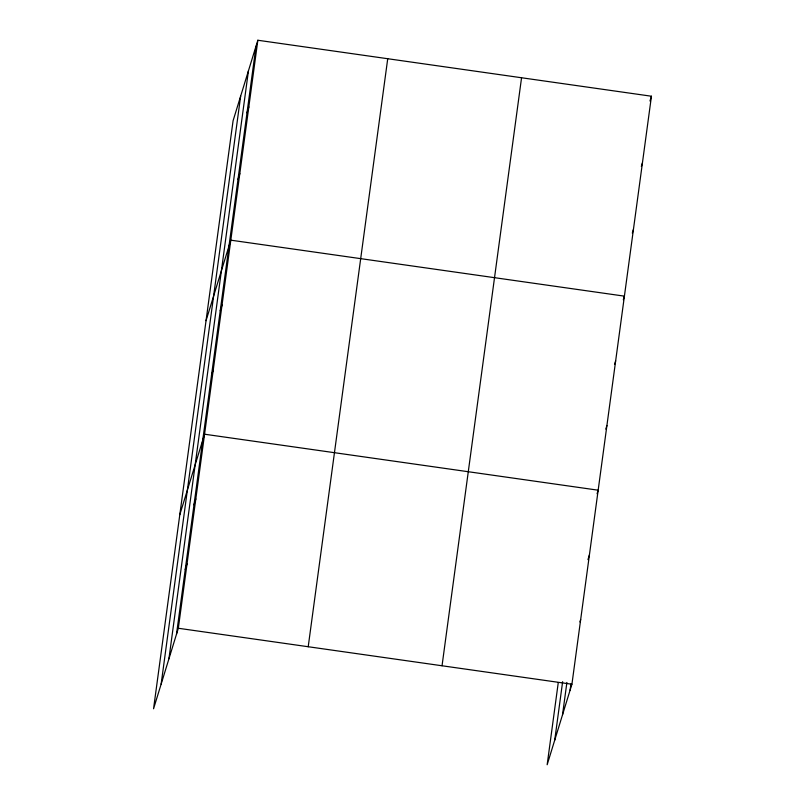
<?xml version="1.0" encoding="UTF-8"?>
<svg xmlns="http://www.w3.org/2000/svg" width="805" height="805" viewBox="0 0 805 805"><rect width="100%" height="100%" fill="white"/><g stroke="black" fill="none" stroke-linecap="round" stroke-linejoin="round"><path stroke-width="1.21" d="M161.131 684.169L240.645 96.157M168.919 658.822L248.443 70.81M176.496 634.219L256.01 46.207M257.842 40.25L233.078 120.76L153.554 708.772L178.328 628.262L257.842 40.25L651.446 96.228L571.922 684.24L547.159 764.75L558.257 682.65M308.214 646.737L387.728 58.725M442.036 665.765L521.56 77.753M554.726 740.147L562.635 681.684M562.524 714.8L566.891 682.459M570.091 690.197L570.936 683.978M246.994 112.851L248.836 106.894M237.988 179.495L239.82 173.528M206.04 320.682L230.804 240.172L624.408 296.149L623.301 299.732M220.228 310.811L222.059 304.853M211.484 375.492L213.315 369.535M179.797 514.727L204.571 434.217L598.165 490.195L597.069 493.767M193.985 504.856L195.816 498.899M185.241 569.538L187.072 563.581M649.977 100.997L651.446 96.228M641.333 166.444L642.43 162.872M632.317 233.088L633.414 229.506M614.557 364.413L615.664 360.831M605.813 429.085L606.91 425.513M587.952 559.646L589.421 554.876M579.942 621.943L580.677 619.558M178.328 628.262L571.922 684.24"/></g></svg>
